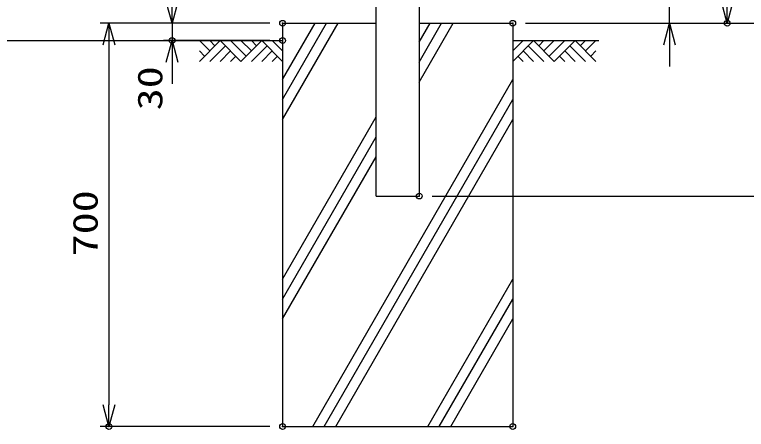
# Model space of a CAD drawing. Units: millimetres, scale not verified. Extents: x -6312 to 6312, y -4455 to 4455.
# Drawn here: x -4330 to -3058, y -1642 to -922 of the extents above; entities that cross this region are included whole.
import ezdxf
from ezdxf.enums import TextEntityAlignment as Align

# ---------------------------------------------------------------- set-up
doc = ezdxf.new("R2010")
doc.units = ezdxf.units.MM
doc.header["$LTSCALE"] = 20
doc.header["$PDMODE"] = 32
doc.header["$PDSIZE"] = 10
for name, color, linetype, lineweight in [('0-2_0', 7, 'Continuous', 25), ('0-7_LAYER03', 7, 'Continuous', 25), ('0-8_EXTCNT-LMEC0', 4, 'Continuous', 25)]:
    doc.layers.add(name, color=color, linetype=linetype, lineweight=lineweight)
doc.layers.add('0-3_DEFPOINTS', color=7, linetype='Continuous')
doc.styles.add('ＭＳ ゴシック', font='')
doc.styles.get('ＭＳ ゴシック').set_extended_font_data('MS Gothic')

# ---------------------------------------------------------------- blocks, each defined once
blk = doc.blocks.new('_Open30')
at = {"layer": '0-2_0', "color": 2}
blk.add_line((0, 0), (-20, 0), dxfattribs=at)
blk.add_lwpolyline([(-20, 5.36), (0, 0), (-20, -5.36)], dxfattribs=at)

msp = doc.modelspace()

# ---------------------------------------------------------------- linework, layer by layer
at = {"layer": '0-2_0'}
for p, q in [((-3701.3, -1237.34), (-3701.3, -775.3)), ((-3626.3, -903.74), (-3626.3, -1237.34)), ((-3863.8, -937.34), (-3863.8, -1637.34)), ((-3863.8, -937.34), (-3701.3, -937.34)), ((-3863.8, -1104.31), (-3767.4, -937.34)), ((-3863.8, -1069.67), (-3787.4, -937.34)), ((-3863.8, -1035.03), (-3807.4, -937.34)), ((-3626.3, -937.34), (-3463.8, -937.34)), ((-3626.3, -1039.36), (-3567.4, -937.34)), ((-3626.3, -1004.72), (-3587.4, -937.34)), ((-3626.3, -970.08), (-3607.4, -937.34)), ((-3463.8, -937.34), (-3463.8, -1637.34)), ((-3811.55, -1637.34), (-3463.8, -1035.03)), ((-3791.55, -1637.34), (-3463.8, -1069.67)), ((-3863.8, -1381.44), (-3701.3, -1099.98)), ((-3771.55, -1637.34), (-3463.8, -1104.31)), ((-3863.8, -1416.08), (-3701.3, -1134.62)), ((-3863.8, -1450.72), (-3701.3, -1169.26)), ((-3701.3, -1237.34), (-3626.3, -1237.34)), ((-3688.8, -1237.34), (-3638.8, -1237.34)), ((-3611.55, -1637.34), (-3463.8, -1381.44)), ((-3591.55, -1637.34), (-3463.8, -1416.08)), ((-3571.55, -1637.34), (-3463.8, -1450.72)), ((-3863.8, -1637.34), (-3463.8, -1637.34))]:
    msp.add_line(p, q, dxfattribs=at)
at = {"layer": '0-2_0', "color": 2}
for p, q in [((-3191.1, -937.34), (-3191.1, -907.34)), ((-4055.99, -937.34), (-4055.99, -967.34)), ((-4165.76, -974.84), (-4165.76, -1599.84)), ((-3191.1, -974.84), (-3191.1, -1012.34)), ((-4055.99, -1004.84), (-4055.99, -1042.34))]:
    msp.add_line(p, q, dxfattribs=at)
at = {"layer": '0-2_0', "color": 1}
for p, q in [((-3886.3, -937.34), (-4180.76, -937.34)), ((-3886.3, -937.34), (-4070.99, -937.34)), ((-3441.3, -937.34), (-3176.1, -937.34)), ((-3441.3, -937.34), (-3075.81, -937.34)), ((-3441.3, -937.34), (-2961.78, -937.34)), ((-3441.3, -937.34), (-2961.78, -937.34)), ((-3886.3, -967.34), (-4070.99, -967.34)), ((-3603.8, -1237.34), (-2961.78, -1237.34)), ((-3886.3, -1637.34), (-4180.76, -1637.34))]:
    msp.add_line(p, q, dxfattribs=at)
at = {"layer": '0-3_DEFPOINTS'}
for p in [(-3863.8, -937.34), (-3463.8, -937.34), (-3090.81, -937.34), (-4055.99, -967.34), (-3863.8, -967.34), (-3626.3, -1237.34), (-4165.76, -1637.34), (-3863.8, -1637.34), (-3863.8, -1637.34), (-3463.8, -1637.34)]:
    msp.add_point(p, dxfattribs=at)
at = {"layer": '0-7_LAYER03'}
for p, q in [((-4506.3, -967.34), (-3863.8, -967.34)), ((-3463.8, -967.34), (-3313.8, -967.34))]:
    msp.add_line(p, q, dxfattribs=at)
at = {"layer": '0-8_EXTCNT-LMEC0'}
for p, q in [((-3990.45, -985.43), (-4008.55, -967.34)), ((-4008.55, -1003.52), (-3972.36, -967.34)), ((-3981.41, -976.38), (-3990.45, -967.34)), ((-3963.32, -976.38), (-3990.45, -1003.52)), ((-3936.18, -1003.52), (-3972.36, -967.34)), ((-3927.13, -994.48), (-3954.27, -967.34)), ((-3918.08, -985.43), (-3936.18, -967.34)), ((-3936.18, -1003.52), (-3899.99, -967.34)), ((-3909.04, -976.38), (-3918.08, -967.34)), ((-3890.94, -976.38), (-3918.08, -1003.52)), ((-3863.8, -1003.52), (-3899.99, -967.34)), ((-3863.8, -985.43), (-3881.9, -967.34)), ((-3463.8, -985.43), (-3445.71, -967.34)), ((-3463.8, -1003.52), (-3427.62, -967.34)), ((-3436.66, -976.38), (-3409.53, -1003.52)), ((-3391.43, -1003.52), (-3427.62, -967.34)), ((-3418.57, -976.38), (-3409.53, -967.34)), ((-3409.53, -985.43), (-3391.43, -967.34)), ((-3400.48, -994.48), (-3373.34, -967.34)), ((-3391.43, -1003.52), (-3355.25, -967.34)), ((-3364.29, -976.38), (-3337.15, -1003.52)), ((-3319.06, -1003.52), (-3355.25, -967.34)), ((-3346.2, -976.38), (-3337.15, -967.34)), ((-3337.15, -985.43), (-3319.06, -967.34)), ((-3999.5, -994.48), (-4008.55, -985.43)), ((-3954.27, -985.43), (-3972.36, -1003.52)), ((-3881.9, -985.43), (-3899.99, -1003.52)), ((-3445.71, -985.43), (-3427.62, -1003.52)), ((-3373.34, -985.43), (-3355.25, -1003.52)), ((-3328.11, -994.48), (-3319.06, -985.43)), ((-3945.22, -994.48), (-3954.27, -1003.52)), ((-3872.85, -994.48), (-3881.9, -1003.52)), ((-3454.76, -994.48), (-3445.71, -1003.52)), ((-3382.39, -994.48), (-3373.34, -1003.52))]:
    msp.add_line(p, q, dxfattribs=at)

# ---------------------------------------------------------------- block references
at = {"layer": '0-2_0', "xscale": 1.875, "yscale": 1.875}
for p, rotation in [((-4055.99, -937.34), 270), ((-3090.81, -937.34), 270), ((-4165.76, -937.34), 90), ((-3191.1, -937.34), 90), ((-4055.99, -967.34), 90), ((-4165.76, -1637.34), 270)]:
    msp.add_blockref('_Open30', p, dxfattribs=dict(at, rotation=rotation))

# ---------------------------------------------------------------- texts
at = {"layer": '0-2_0', "color": 3, "style": 'ＭＳ ゴシック', "width": 1.3}
for s, p in [('30', (-4059.93, -1088.42)), ('700', (-4172.43, -1341.98))]:
    msp.add_text(s, height=43.26, rotation=90, dxfattribs=at).set_placement(p, align=Align.BOTTOM_LEFT)

doc.saveas('drawing.dxf')
